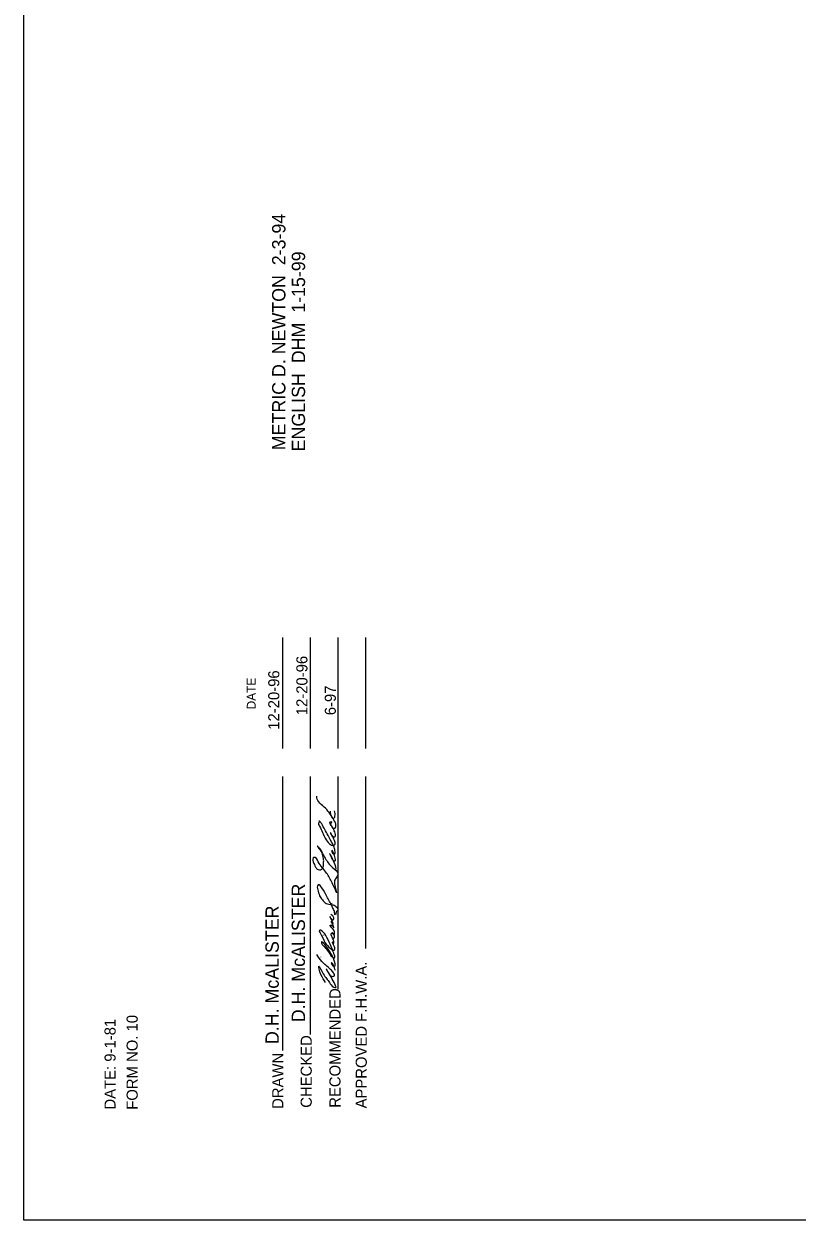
# Model space of a CAD drawing. Extents: x 1000 to 1036.3, y 1000 to 1022.
# Drawn here: x 1000 to 1006.97, y 1000 to 1010.78 of the extents above; entities that cross this region are included whole.
import ezdxf

# ---------------------------------------------------------------- set-up
doc = ezdxf.new("R2010")
doc.units = 0
for name, color, linetype in [('Default', 7, 'Continuous'), ('Level 10', 7, 'Continuous'), ('Level 15', 7, 'Continuous')]:
    doc.layers.add(name, color=color, linetype=linetype)

msp = doc.modelspace()

# ---------------------------------------------------------------- linework, layer by layer
at = {"layer": 'Default'}
for points in [[(1002.817, 1002.951), (1002.77, 1003.05), (1002.72, 1003.136), (1002.652, 1003.229), (1002.613, 1003.268), (1002.605, 1003.263), (1002.603, 1003.24), (1002.622, 1003.191), (1002.636, 1003.168), (1002.651, 1003.158), (1002.672, 1003.157), (1002.687, 1003.166), (1002.7, 1003.217), (1002.699, 1003.257), (1002.687, 1003.306), (1002.686, 1003.312), (1002.668, 1003.344), (1002.642, 1003.369), (1002.655, 1003.352), (1002.715, 1003.26), (1002.779, 1003.178), (1002.828, 1003.119), (1002.818, 1003.092), (1002.799, 1003.059), (1002.803, 1003.001), (1002.816, 1002.949)], [(1002.802, 1002.751), (1002.794, 1002.79), (1002.776, 1002.827), (1002.73, 1002.915), (1002.684, 1002.995), (1002.652, 1003.02), (1002.643, 1002.999), (1002.648, 1002.976), (1002.663, 1002.923), (1002.689, 1002.885), (1002.723, 1002.853), (1002.775, 1002.842), (1002.811, 1002.827), (1002.827, 1002.792), (1002.819, 1002.783), (1002.815, 1002.779), (1002.808, 1002.751)]]:
    msp.add_spline(points, degree=3, dxfattribs=at)
at = {"layer": 'Level 10'}
for p, q in [((1000, 1000), (1000, 1022)), ((1000, 1000), (1000, 1022)), ((1036, 1000), (1000, 1000))]:
    msp.add_line(p, q, dxfattribs=at)
at = {"layer": 'Level 15'}
for p, q in [((1002.331, 1004.248), (1002.331, 1005.248)), ((1002.581, 1004.248), (1002.581, 1005.248)), ((1002.831, 1004.248), (1002.831, 1005.248)), ((1003.081, 1004.248), (1003.081, 1005.248)), ((1002.331, 1001.528), (1002.331, 1003.998)), ((1002.581, 1001.673), (1002.581, 1003.998)), ((1002.831, 1002.081), (1002.831, 1003.998)), ((1003.081, 1002.448), (1003.081, 1003.998))]:
    msp.add_line(p, q, dxfattribs=at)
for points in [[(1002.814, 1003.162), (1002.784, 1003.25), (1002.754, 1003.303), (1002.768, 1003.272), (1002.785, 1003.243), (1002.802, 1003.236), (1002.802, 1003.272), (1002.782, 1003.32), (1002.773, 1003.334), (1002.775, 1003.317), (1002.788, 1003.301), (1002.801, 1003.299), (1002.804, 1003.317), (1002.794, 1003.359), (1002.751, 1003.446), (1002.747, 1003.453), (1002.69, 1003.557), (1002.674, 1003.583), (1002.666, 1003.591), (1002.656, 1003.582), (1002.663, 1003.548), (1002.714, 1003.441), (1002.752, 1003.391), (1002.772, 1003.378), (1002.787, 1003.377), (1002.801, 1003.383), (1002.801, 1003.41), (1002.782, 1003.454), (1002.761, 1003.492), (1002.782, 1003.458), (1002.801, 1003.453), (1002.806, 1003.463), (1002.796, 1003.508), (1002.778, 1003.542), (1002.758, 1003.574), (1002.758, 1003.588), (1002.772, 1003.588), (1002.764, 1003.575), (1002.77, 1003.55), (1002.777, 1003.539), (1002.798, 1003.531), (1002.81, 1003.547), (1002.806, 1003.577), (1002.777, 1003.631), (1002.693, 1003.732), (1002.689, 1003.735), (1002.649, 1003.782), (1002.639, 1003.805), (1002.638, 1003.821)], [(1002.76, 1003.686), (1002.77, 1003.633), (1002.781, 1003.623), (1002.794, 1003.624), (1002.802, 1003.64), (1002.799, 1003.687)], [(1002.807, 1002.248), (1002.787, 1002.299), (1002.774, 1002.317), (1002.77, 1002.319), (1002.794, 1002.285), (1002.803, 1002.291), (1002.803, 1002.31), (1002.777, 1002.383), (1002.729, 1002.46), (1002.686, 1002.505), (1002.681, 1002.507), (1002.68, 1002.498), (1002.688, 1002.484), (1002.756, 1002.398), (1002.781, 1002.369), (1002.799, 1002.364), (1002.793, 1002.398), (1002.791, 1002.404), (1002.76, 1002.485), (1002.719, 1002.565), (1002.673, 1002.611), (1002.666, 1002.612), (1002.661, 1002.606), (1002.668, 1002.587), (1002.712, 1002.502), (1002.761, 1002.446), (1002.786, 1002.431), (1002.795, 1002.432), (1002.799, 1002.436), (1002.792, 1002.474), (1002.778, 1002.504), (1002.778, 1002.5), (1002.788, 1002.489), (1002.792, 1002.502), (1002.777, 1002.547), (1002.765, 1002.581), (1002.786, 1002.539), (1002.796, 1002.544), (1002.792, 1002.574), (1002.784, 1002.584), (1002.775, 1002.589), (1002.792, 1002.572), (1002.798, 1002.598), (1002.763, 1002.647), (1002.76, 1002.656), (1002.77, 1002.658), (1002.792, 1002.634), (1002.783, 1002.662), (1002.781, 1002.667), (1002.766, 1002.689), (1002.785, 1002.673), (1002.775, 1002.698), (1002.759, 1002.734), (1002.773, 1002.71), (1002.786, 1002.706), (1002.791, 1002.715), (1002.782, 1002.74), (1002.765, 1002.756)], [(1002.717, 1002.142), (1002.676, 1002.213), (1002.656, 1002.287), (1002.696, 1002.22), (1002.752, 1002.141), (1002.792, 1002.099), (1002.81, 1002.095), (1002.805, 1002.119), (1002.767, 1002.191), (1002.724, 1002.261), (1002.749, 1002.217), (1002.783, 1002.196), (1002.797, 1002.2), (1002.788, 1002.228), (1002.763, 1002.257), (1002.759, 1002.261), (1002.683, 1002.331), (1002.638, 1002.394)]]:
    msp.add_spline(points, degree=3, dxfattribs=at)

# ---------------------------------------------------------------- texts
for s, height, rotation, p in [('METRIC D. NEWTON  2-3-94', 0.12, 90, (1002.356, 1006.937)), ('ENGLISH  DHM  1-15-99', 0.12, 90, (1002.533, 1006.927)), ('12-20-96', 0.1, 90, (1002.554, 1004.549)), ('DATE', 0.08, 90, (1002.088, 1004.602)), ('12-20-96', 0.1, 90, (1002.301, 1004.418)), ('6-97', 0.1, 90, (1002.81, 1004.549)), ('.', 0.0515, 269.9999, (1002.656, 1003.609)), ('D.H. McALISTER', 0.12, 90, (1002.532, 1001.783)), ('D.H. McALISTER', 0.12, 90, (1002.296, 1001.586)), ('.', 0.0515, 269.9999, (1002.769, 1002.862)), ('.', 0.0515, 269.9999, (1002.691, 1002.577)), ('.', 0.0515, 269.9999, (1002.671, 1002.381)), ('APPROVED F.H.W.A.', 0.1, 90, (1003.089, 1001.006)), ('RECOMMENDED', 0.1, 90, (1002.852, 1001.012)), ('FORM NO. 10', 0.1, 90, (1001.025, 1000.994)), ('DATE: 9-1-81', 0.1, 90, (1000.826, 1000.996)), ('CHECKED', 0.1, 90, (1002.593, 1001.012)), ('DRAWN', 0.1, 90, (1002.337, 1001.002))]:
    msp.add_text(s, height=height, rotation=rotation, dxfattribs=at).set_placement(p)

doc.saveas('drawing.dxf')
